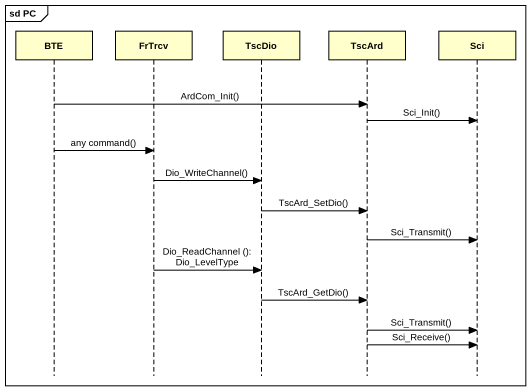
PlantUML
@startuml
mainframe sd PC
hide footbox
participant BTE
participant FrTrcv
participant TscDio
participant TscArd
participant Sci

BTE -> TscArd : ArdCom_Init()
TscArd -> Sci : Sci_Init()
BTE -> FrTrcv : any command()
FrTrcv -> TscDio : Dio_WriteChannel()
TscDio -> TscArd : TscArd_SetDio()
TscArd -> Sci : Sci_Transmit()
FrTrcv -> TscDio : Dio_ReadChannel (): Dio_LevelType
TscDio -> TscArd : TscArd_GetDio()
TscArd -> Sci : Sci_Transmit()
TscArd -> Sci : Sci_Receive()
@enduml
